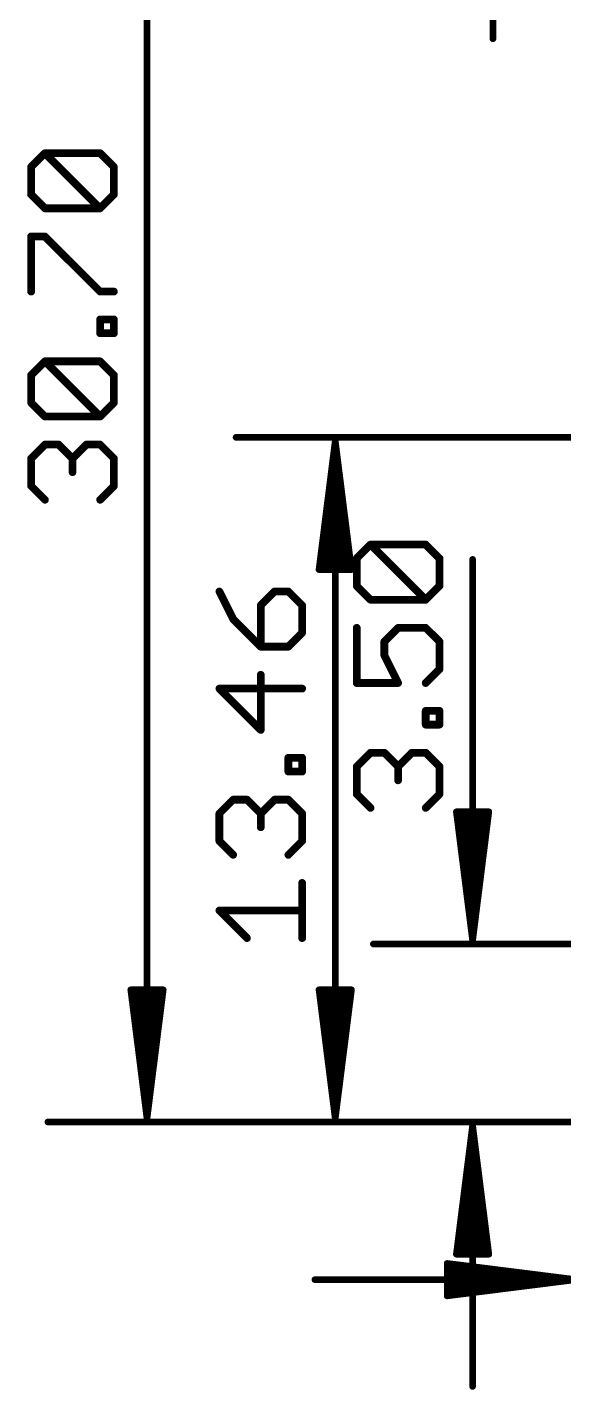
# Model space of a CAD drawing. Extents: x -10.9 to 75.6, y -7.9 to 39.
# Drawn here: x -10.85 to -0.31, y -5.27 to 21.53 of the extents above; entities that cross this region are included whole.
import ezdxf

# ---------------------------------------------------------------- set-up
doc = ezdxf.new("R2010")
doc.units = 0
doc.layers.add('47', color=253, linetype='CONTINUOUS')

msp = doc.modelspace()

# ---------------------------------------------------------------- linework, layer by layer
at = {"layer": '47'}
for points, const_width in [([(-8.5, 30.635), (-8.5, 0.065)], 0.13), ([(-1.7, 26.435), (-1.7, 21.3)], 0.13), ([(-10.7777, 18.7787), (-10.5065, 19.0499)], 0.1524), ([(-10.5065, 19.0499), (-9.4219, 19.0499)], 0.1524), ([(-9.4219, 17.9652), (-10.5065, 19.0499)], 0.1524), ([(-9.4219, 19.0499), (-9.1507, 18.7787)], 0.1524), ([(-10.7777, 18.2364), (-10.7777, 18.7787)], 0.1524), ([(-9.1507, 18.7787), (-9.1507, 18.2364)], 0.1524), ([(-10.5065, 17.9652), (-10.7777, 18.2364)], 0.1524), ([(-9.1507, 18.2364), (-9.4219, 17.9652)], 0.1524), ([(-9.4219, 17.9652), (-10.5065, 17.9652)], 0.1524), ([(-10.7777, 16.3281), (-10.7777, 17.4127)], 0.1524), ([(-10.7777, 17.4127), (-10.5065, 17.4127)], 0.1524), ([(-10.5065, 17.4127), (-9.4219, 16.3281)], 0.1524), ([(-9.4219, 16.3281), (-9.1507, 16.3281)], 0.1524), ([(-9.4219, 15.5095), (-9.4219, 15.7807)], 0.1524), ([(-9.4219, 15.7807), (-9.1507, 15.7807)], 0.1524), ([(-9.1507, 15.7807), (-9.1507, 15.5095)], 0.1524), ([(-9.1507, 15.5095), (-9.4219, 15.5095)], 0.1524), ([(-10.7777, 14.6859), (-10.5065, 14.957)], 0.1524), ([(-10.5065, 14.957), (-9.4219, 14.957)], 0.1524), ([(-9.4219, 13.8724), (-10.5065, 14.957)], 0.1524), ([(-9.4219, 14.957), (-9.1507, 14.6859)], 0.1524), ([(-10.7777, 14.1435), (-10.7777, 14.6859)], 0.1524), ([(-9.1507, 14.6859), (-9.1507, 14.1435)], 0.1524), ([(-10.5065, 13.8724), (-10.7777, 14.1435)], 0.1524), ([(-9.1507, 14.1435), (-9.4219, 13.8724)], 0.1524), ([(-9.4219, 13.8724), (-10.5065, 13.8724)], 0.1524), ([(-10.7777, 13.0487), (-10.5065, 13.3199)], 0.1524), ([(-10.5065, 13.3199), (-10.2354, 13.3199)], 0.1524), ([(-10.2354, 13.3199), (-9.9642, 13.0487)], 0.1524), ([(-9.9642, 13.0487), (-9.693, 13.3199)], 0.1524), ([(-9.693, 13.3199), (-9.4219, 13.3199)], 0.1524), ([(-9.4219, 13.3199), (-9.1507, 13.0487)], 0.1524), ([(8.128, 13.462), (-6.75, 13.462)], 0.13), ([(-4.8, 13.397), (-5.1192, 10.862)], 0.13), ([(-4.8, 13.397), (-5.06, 10.862)], 0.13), ([(-4.8, 13.397), (-4.93, 10.862)], 0.13), ([(-4.8, 0.065), (-4.8, 13.397)], 0.13), ([(-4.4808, 10.862), (-4.8, 13.397)], 0.13), ([(-4.67, 10.862), (-4.8, 13.397)], 0.13), ([(-4.54, 10.862), (-4.8, 13.397)], 0.13), ([(-10.7777, 12.5064), (-10.7777, 13.0487)], 0.1524), ([(-9.9642, 13.0487), (-9.9642, 12.7775)], 0.1524), ([(-9.1507, 13.0487), (-9.1507, 12.5064)], 0.1524), ([(-10.5065, 12.2352), (-10.7777, 12.5064)], 0.1524), ([(-9.1507, 12.5064), (-9.4219, 12.2352)], 0.1524), ([(-4.3777, 11.0826), (-4.1065, 11.3537)], 0.1524), ([(-4.1065, 11.3537), (-3.0219, 11.3537)], 0.1524), ([(-3.0219, 10.2691), (-4.1065, 11.3537)], 0.1524), ([(-3.0219, 11.3537), (-2.7507, 11.0826)], 0.1524), ([(-4.3777, 10.5403), (-4.3777, 11.0826)], 0.1524), ([(-2.7507, 11.0826), (-2.7507, 10.5403)], 0.1524), ([(-2.1, 3.565), (-2.1, 11.0628)], 0.13), ([(-5.1192, 10.862), (-4.4808, 10.862)], 0.13), ([(-7.0777, 10.4309), (-6.8065, 9.8886)], 0.1524), ([(-5.993, 10.4309), (-6.2642, 10.1597)], 0.1524), ([(-5.7219, 10.4309), (-5.993, 10.4309)], 0.1524), ([(-5.4507, 10.1597), (-5.7219, 10.4309)], 0.1524), ([(-4.1065, 10.2691), (-4.3777, 10.5403)], 0.1524), ([(-2.7507, 10.5403), (-3.0219, 10.2691)], 0.1524), ([(-6.2642, 10.1597), (-6.2642, 9.3462)], 0.1524), ([(-5.4507, 9.6174), (-5.4507, 10.1597)], 0.1524), ([(-3.0219, 10.2691), (-4.1065, 10.2691)], 0.1524), ([(-6.8065, 9.8886), (-6.2642, 9.3462)], 0.1524), ([(-5.7219, 9.3462), (-5.4507, 9.6174)], 0.1524), ([(-4.3777, 9.7166), (-4.3777, 8.6319)], 0.1524), ([(-3.8354, 9.4454), (-3.5642, 9.7166)], 0.1524), ([(-3.5642, 9.7166), (-3.0219, 9.7166)], 0.1524), ([(-3.0219, 9.7166), (-2.7507, 9.4454)], 0.1524), ([(-6.2642, 9.3462), (-5.7219, 9.3462)], 0.1524), ([(-3.8354, 9.1743), (-3.8354, 9.4454)], 0.1524), ([(-2.7507, 9.4454), (-2.7507, 8.9031)], 0.1524), ([(-3.5642, 8.6319), (-3.8354, 9.1743)], 0.1524), ([(-6.2642, 7.7091), (-6.2642, 8.7938)], 0.1524), ([(-2.7507, 8.9031), (-3.0219, 8.6319)], 0.1524), ([(-5.4507, 8.5226), (-7.0777, 8.5226)], 0.1524), ([(-7.0777, 8.5226), (-6.2642, 7.7091)], 0.1524), ([(-4.3777, 8.6319), (-3.5642, 8.6319)], 0.1524), ([(-3.0219, 7.8134), (-3.0219, 8.0845)], 0.1524), ([(-3.0219, 8.0845), (-2.7507, 8.0845)], 0.1524), ([(-2.7507, 8.0845), (-2.7507, 7.8134)], 0.1524), ([(-2.7507, 7.8134), (-3.0219, 7.8134)], 0.1524), ([(-5.7219, 6.8905), (-5.7219, 7.1617)], 0.1524), ([(-5.7219, 7.1617), (-5.4507, 7.1617)], 0.1524), ([(-5.4507, 7.1617), (-5.4507, 6.8905)], 0.1524), ([(-4.3777, 6.9897), (-4.1065, 7.2609)], 0.1524), ([(-4.1065, 7.2609), (-3.8354, 7.2609)], 0.1524), ([(-3.8354, 7.2609), (-3.5642, 6.9897)], 0.1524), ([(-3.5642, 6.9897), (-3.293, 7.2609)], 0.1524), ([(-3.293, 7.2609), (-3.0219, 7.2609)], 0.1524), ([(-3.0219, 7.2609), (-2.7507, 6.9897)], 0.1524), ([(-5.4507, 6.8905), (-5.7219, 6.8905)], 0.1524), ([(-4.3777, 6.4474), (-4.3777, 6.9897)], 0.1524), ([(-3.5642, 6.9897), (-3.5642, 6.7185)], 0.1524), ([(-2.7507, 6.9897), (-2.7507, 6.4474)], 0.1524), ([(-4.1065, 6.1762), (-4.3777, 6.4474)], 0.1524), ([(-2.7507, 6.4474), (-3.0219, 6.1762)], 0.1524), ([(-7.0777, 6.0669), (-6.8065, 6.338)], 0.1524), ([(-6.8065, 6.338), (-6.5354, 6.338)], 0.1524), ([(-6.5354, 6.338), (-6.2642, 6.0669)], 0.1524), ([(-6.2642, 6.0669), (-5.993, 6.338)], 0.1524), ([(-5.993, 6.338), (-5.7219, 6.338)], 0.1524), ([(-5.7219, 6.338), (-5.4507, 6.0669)], 0.1524), ([(-2.1, 3.565), (-2.4192, 6.1)], 0.13), ([(-2.4192, 6.1), (-1.7808, 6.1)], 0.13), ([(-2.1, 3.565), (-2.36, 6.1)], 0.13), ([(-2.1, 3.565), (-2.23, 6.1)], 0.13), ([(-1.7808, 6.1), (-2.1, 3.565)], 0.13), ([(-1.97, 6.1), (-2.1, 3.565)], 0.13), ([(-1.84, 6.1), (-2.1, 3.565)], 0.13), ([(-7.0777, 5.5245), (-7.0777, 6.0669)], 0.1524), ([(-6.2642, 6.0669), (-6.2642, 5.7957)], 0.1524), ([(-5.4507, 6.0669), (-5.4507, 5.5245)], 0.1524), ([(-6.8065, 5.2534), (-7.0777, 5.5245)], 0.1524), ([(-5.4507, 5.5245), (-5.7219, 5.2534)], 0.1524), ([(-5.4507, 3.6162), (-5.4507, 4.7009)], 0.1524), ([(-6.5354, 3.6162), (-7.0777, 4.1585)], 0.1524), ([(-7.0777, 4.1585), (-5.4507, 4.1585)], 0.1524), ([(3.5, 3.5), (-4.05, 3.5)], 0.13), ([(-8.5, 0.065), (-8.8192, 2.6)], 0.13), ([(-8.8192, 2.6), (-8.1808, 2.6)], 0.13), ([(-8.5, 0.065), (-8.76, 2.6)], 0.13), ([(-8.5, 0.065), (-8.63, 2.6)], 0.13), ([(-8.1808, 2.6), (-8.5, 0.065)], 0.13), ([(-8.37, 2.6), (-8.5, 0.065)], 0.13), ([(-8.24, 2.6), (-8.5, 0.065)], 0.13), ([(-4.8, 0.065), (-5.1192, 2.6)], 0.13), ([(-5.1192, 2.6), (-4.4808, 2.6)], 0.13), ([(-4.8, 0.065), (-5.06, 2.6)], 0.13), ([(-4.8, 0.065), (-4.93, 2.6)], 0.13), ([(-4.4808, 2.6), (-4.8, 0.065)], 0.13), ([(-4.67, 2.6), (-4.8, 0.065)], 0.13), ([(-4.54, 2.6), (-4.8, 0.065)], 0.13), ([(37.3, 0), (-10.45, 0)], 0.13), ([(7.9, 0), (-6.75, 0)], 0.13), ([(4, 0), (-4.05, 0)], 0.13), ([(-2.1, -0.065), (-2.4192, -2.6)], 0.13), ([(-2.1, -0.065), (-2.36, -2.6)], 0.13), ([(-2.1, -0.065), (-2.23, -2.6)], 0.13), ([(-2.1, -0.065), (-2.1, -5.2)], 0.13), ([(-1.7808, -2.6), (-2.1, -0.065)], 0.13), ([(-1.97, -2.6), (-2.1, -0.065)], 0.13), ([(-1.84, -2.6), (-2.1, -0.065)], 0.13), ([(-2.4192, -2.6), (-1.7808, -2.6)], 0.13), ([(-0.065, -3.1), (-2.6, -2.7808)], 0.13), ([(-2.6, -2.7808), (-2.6, -3.4192)], 0.13), ([(-0.065, -3.1), (-2.6, -2.84)], 0.13), ([(-0.065, -3.1), (-2.6, -2.97)], 0.13), ([(-0.065, -3.1), (-5.2, -3.1)], 0.13), ([(-2.6, -3.4192), (-0.065, -3.1)], 0.13), ([(-2.6, -3.23), (-0.065, -3.1)], 0.13), ([(-2.6, -3.36), (-0.065, -3.1)], 0.13)]:
    msp.add_lwpolyline(points, dxfattribs=dict(at, const_width=const_width))
for points, const_width in [([(-1.7325, 21.3, 1), (-1.6675, 21.3)], 0.065), ([(-10.5065, 19.088, 1), (-10.5065, 19.0118)], 0.0762), ([(-10.4796, 19.0768, 1), (-10.5335, 19.023)], 0.0762), ([(-10.4796, 19.023, 1), (-10.5335, 19.0768)], 0.0762), ([(-9.3949, 19.0768, 1), (-9.4488, 19.023)], 0.0762), ([(-9.4219, 19.0118, 1), (-9.4219, 19.088)], 0.0762), ([(-10.7396, 18.7787, 1), (-10.8158, 18.7787)], 0.0762), ([(-10.8046, 18.8057, 1), (-10.7507, 18.7518)], 0.0762), ([(-9.1126, 18.7787, 1), (-9.1888, 18.7787)], 0.0762), ([(-9.1776, 18.7518, 1), (-9.1238, 18.8057)], 0.0762), ([(-10.7507, 18.2634, 1), (-10.8046, 18.2095)], 0.0762), ([(-10.8158, 18.2364, 1), (-10.7396, 18.2364)], 0.0762), ([(-9.1888, 18.2364, 1), (-9.1126, 18.2364)], 0.0762), ([(-9.1238, 18.2095, 1), (-9.1776, 18.2634)], 0.0762), ([(-10.5065, 18.0033, 1), (-10.5065, 17.9271)], 0.0762), ([(-10.5335, 17.9383, 1), (-10.4796, 17.9922)], 0.0762), ([(-9.4488, 17.9922, 1), (-9.3949, 17.9383)], 0.0762), ([(-9.4488, 17.9383, 1), (-9.3949, 17.9922)], 0.0762), ([(-9.4219, 17.9271, 1), (-9.4219, 18.0033)], 0.0762), ([(-10.7396, 17.4127, 1), (-10.8158, 17.4127)], 0.0762), ([(-10.7777, 17.4508, 1), (-10.7777, 17.3746)], 0.0762), ([(-10.4796, 17.4397, 1), (-10.5335, 17.3858)], 0.0762), ([(-10.5065, 17.3746, 1), (-10.5065, 17.4508)], 0.0762), ([(-10.8158, 16.3281, 1), (-10.7396, 16.3281)], 0.0762), ([(-9.4219, 16.3662, 1), (-9.4219, 16.29)], 0.0762), ([(-9.4488, 16.3011, 1), (-9.3949, 16.355)], 0.0762), ([(-9.1507, 16.29, 1), (-9.1507, 16.3662)], 0.0762), ([(-9.3838, 15.7807, 1), (-9.46, 15.7807)], 0.0762), ([(-9.4219, 15.8188, 1), (-9.4219, 15.7426)], 0.0762), ([(-9.1126, 15.7807, 1), (-9.1888, 15.7807)], 0.0762), ([(-9.1507, 15.7426, 1), (-9.1507, 15.8188)], 0.0762), ([(-9.4219, 15.5476, 1), (-9.4219, 15.4714)], 0.0762), ([(-9.46, 15.5095, 1), (-9.3838, 15.5095)], 0.0762), ([(-9.1888, 15.5095, 1), (-9.1126, 15.5095)], 0.0762), ([(-9.1507, 15.4714, 1), (-9.1507, 15.5476)], 0.0762), ([(-10.4796, 14.984, 1), (-10.5335, 14.9301)], 0.0762), ([(-10.5065, 14.9951, 1), (-10.5065, 14.9189)], 0.0762), ([(-10.4796, 14.9301, 1), (-10.5335, 14.984)], 0.0762), ([(-9.3949, 14.984, 1), (-9.4488, 14.9301)], 0.0762), ([(-9.4219, 14.9189, 1), (-9.4219, 14.9951)], 0.0762), ([(-10.7396, 14.6859, 1), (-10.8158, 14.6859)], 0.0762), ([(-10.8046, 14.7128, 1), (-10.7507, 14.6589)], 0.0762), ([(-9.1126, 14.6859, 1), (-9.1888, 14.6859)], 0.0762), ([(-9.1776, 14.6589, 1), (-9.1238, 14.7128)], 0.0762), ([(-10.7507, 14.1705, 1), (-10.8046, 14.1166)], 0.0762), ([(-9.1238, 14.1166, 1), (-9.1776, 14.1705)], 0.0762), ([(-10.8158, 14.1435, 1), (-10.7396, 14.1435)], 0.0762), ([(-10.5065, 13.9105, 1), (-10.5065, 13.8343)], 0.0762), ([(-10.5335, 13.8454, 1), (-10.4796, 13.8993)], 0.0762), ([(-9.4488, 13.8993, 1), (-9.3949, 13.8454)], 0.0762), ([(-9.4488, 13.8454, 1), (-9.3949, 13.8993)], 0.0762), ([(-9.4219, 13.8343, 1), (-9.4219, 13.9105)], 0.0762), ([(-9.1888, 14.1435, 1), (-9.1126, 14.1435)], 0.0762), ([(-10.5065, 13.358, 1), (-10.5065, 13.2818)], 0.0762), ([(-10.4796, 13.2929, 1), (-10.5335, 13.3468)], 0.0762), ([(-10.2084, 13.3468, 1), (-10.2623, 13.2929)], 0.0762), ([(-10.2354, 13.2818, 1), (-10.2354, 13.358)], 0.0762), ([(-9.693, 13.358, 1), (-9.693, 13.2818)], 0.0762), ([(-9.6661, 13.2929, 1), (-9.72, 13.3468)], 0.0762), ([(-9.3949, 13.3468, 1), (-9.4488, 13.2929)], 0.0762), ([(-9.4219, 13.2818, 1), (-9.4219, 13.358)], 0.0762), ([(-6.75, 13.4945, 1), (-6.75, 13.4295)], 0.065), ([(-4.7675, 13.397, 1), (-4.8325, 13.397)], 0.065), ([(-4.7678, 13.4011, 1), (-4.8322, 13.3929)], 0.065), ([(-4.7675, 13.3953, 1), (-4.8325, 13.3987)], 0.065), ([(-4.7675, 13.3987, 1), (-4.8325, 13.3953)], 0.065), ([(-4.7677, 13.4003, 1), (-4.8323, 13.3937)], 0.065), ([(-4.7677, 13.3937, 1), (-4.8323, 13.4003)], 0.065), ([(-4.7678, 13.3929, 1), (-4.8322, 13.4011)], 0.065), ([(-10.7396, 13.0487, 1), (-10.8158, 13.0487)], 0.0762), ([(-10.8046, 13.0756, 1), (-10.7507, 13.0218)], 0.0762), ([(-9.9261, 13.0487, 1), (-10.0023, 13.0487)], 0.0762), ([(-9.9911, 13.0756, 1), (-9.9373, 13.0218)], 0.0762), ([(-9.9911, 13.0218, 1), (-9.9373, 13.0756)], 0.0762), ([(-9.1126, 13.0487, 1), (-9.1888, 13.0487)], 0.0762), ([(-9.1776, 13.0218, 1), (-9.1238, 13.0756)], 0.0762), ([(-10.0023, 12.7775, 1), (-9.9261, 12.7775)], 0.0762), ([(-10.7507, 12.5333, 1), (-10.8046, 12.4794)], 0.0762), ([(-10.8158, 12.5064, 1), (-10.7396, 12.5064)], 0.0762), ([(-9.1888, 12.5064, 1), (-9.1126, 12.5064)], 0.0762), ([(-9.1238, 12.4794, 1), (-9.1776, 12.5333)], 0.0762), ([(-10.5335, 12.2083, 1), (-10.4796, 12.2621)], 0.0762), ([(-9.4488, 12.2621, 1), (-9.3949, 12.2083)], 0.0762), ([(-4.0796, 11.3807, 1), (-4.1335, 11.3268)], 0.0762), ([(-4.1065, 11.3918, 1), (-4.1065, 11.3156)], 0.0762), ([(-4.0796, 11.3268, 1), (-4.1335, 11.3807)], 0.0762), ([(-2.9949, 11.3807, 1), (-3.0488, 11.3268)], 0.0762), ([(-3.0219, 11.3156, 1), (-3.0219, 11.3918)], 0.0762), ([(-4.3396, 11.0826, 1), (-4.4158, 11.0826)], 0.0762), ([(-4.4046, 11.1095, 1), (-4.3507, 11.0556)], 0.0762), ([(-2.7126, 11.0826, 1), (-2.7888, 11.0826)], 0.0762), ([(-2.7776, 11.0556, 1), (-2.7238, 11.1095)], 0.0762), ([(-2.0675, 11.0628, 1), (-2.1325, 11.0628)], 0.065), ([(-5.1515, 10.8661, 1), (-5.087, 10.8579)], 0.065), ([(-5.1192, 10.8945, 1), (-5.1192, 10.8295)], 0.065), ([(-5.0923, 10.8653, 1), (-5.0277, 10.8587)], 0.065), ([(-4.9625, 10.8637, 1), (-4.8975, 10.8603)], 0.065), ([(-4.7025, 10.8603, 1), (-4.6375, 10.8637)], 0.065), ([(-4.5723, 10.8587, 1), (-4.5077, 10.8653)], 0.065), ([(-4.513, 10.8579, 1), (-4.4485, 10.8661)], 0.065), ([(-4.4808, 10.8295, 1), (-4.4808, 10.8945)], 0.065), ([(-7.0436, 10.4479, 1), (-7.1118, 10.4139)], 0.0762), ([(-5.993, 10.469, 1), (-5.993, 10.3928)], 0.0762), ([(-5.9661, 10.404, 1), (-6.02, 10.4578)], 0.0762), ([(-5.6949, 10.4578, 1), (-5.7488, 10.404)], 0.0762), ([(-5.7219, 10.3928, 1), (-5.7219, 10.469)], 0.0762), ([(-4.3507, 10.5672, 1), (-4.4046, 10.5133)], 0.0762), ([(-4.4158, 10.5403, 1), (-4.3396, 10.5403)], 0.0762), ([(-2.7888, 10.5403, 1), (-2.7126, 10.5403)], 0.0762), ([(-2.7238, 10.5133, 1), (-2.7776, 10.5672)], 0.0762), ([(-6.2261, 10.1597, 1), (-6.3023, 10.1597)], 0.0762), ([(-6.2911, 10.1867, 1), (-6.2373, 10.1328)], 0.0762), ([(-5.4126, 10.1597, 1), (-5.4888, 10.1597)], 0.0762), ([(-5.4776, 10.1328, 1), (-5.4238, 10.1867)], 0.0762), ([(-4.1065, 10.3072, 1), (-4.1065, 10.231)], 0.0762), ([(-4.1335, 10.2421, 1), (-4.0796, 10.296)], 0.0762), ([(-3.0488, 10.296, 1), (-2.9949, 10.2421)], 0.0762), ([(-3.0488, 10.2421, 1), (-2.9949, 10.296)], 0.0762), ([(-3.0219, 10.231, 1), (-3.0219, 10.3072)], 0.0762), ([(-6.7796, 9.9155, 1), (-6.8335, 9.8616)], 0.0762), ([(-6.8406, 9.8715, 1), (-6.7724, 9.9056)], 0.0762), ([(-5.4888, 9.6174, 1), (-5.4126, 9.6174)], 0.0762), ([(-5.4238, 9.5905, 1), (-5.4776, 9.6444)], 0.0762), ([(-4.3396, 9.7166, 1), (-4.4158, 9.7166)], 0.0762), ([(-3.5642, 9.7547, 1), (-3.5642, 9.6785)], 0.0762), ([(-3.5373, 9.6897, 1), (-3.5911, 9.7435)], 0.0762), ([(-2.9949, 9.7435, 1), (-3.0488, 9.6897)], 0.0762), ([(-3.0219, 9.6785, 1), (-3.0219, 9.7547)], 0.0762), ([(-6.2642, 9.3843, 1), (-6.2642, 9.3081)], 0.0762), ([(-6.3023, 9.3462, 1), (-6.2261, 9.3462)], 0.0762), ([(-6.2911, 9.3193, 1), (-6.2373, 9.3732)], 0.0762), ([(-5.7488, 9.3732, 1), (-5.6949, 9.3193)], 0.0762), ([(-5.7219, 9.3081, 1), (-5.7219, 9.3843)], 0.0762), ([(-3.7973, 9.4454, 1), (-3.8735, 9.4454)], 0.0762), ([(-3.8623, 9.4724, 1), (-3.8084, 9.4185)], 0.0762), ([(-2.7126, 9.4454, 1), (-2.7888, 9.4454)], 0.0762), ([(-2.7776, 9.4185, 1), (-2.7238, 9.4724)], 0.0762), ([(-3.8735, 9.1743, 1), (-3.7973, 9.1743)], 0.0762), ([(-3.8013, 9.1913, 1), (-3.8694, 9.1572)], 0.0762), ([(-6.2261, 8.7938, 1), (-6.3023, 8.7938)], 0.0762), ([(-2.7888, 8.9031, 1), (-2.7126, 8.9031)], 0.0762), ([(-2.7238, 8.8762, 1), (-2.7776, 8.93)], 0.0762), ([(-7.0777, 8.5607, 1), (-7.0777, 8.4845)], 0.0762), ([(-7.0507, 8.5495, 1), (-7.1046, 8.4956)], 0.0762), ([(-5.4507, 8.4845, 1), (-5.4507, 8.5607)], 0.0762), ([(-4.3777, 8.67, 1), (-4.3777, 8.5938)], 0.0762), ([(-4.4158, 8.6319, 1), (-4.3396, 8.6319)], 0.0762), ([(-3.5983, 8.6149, 1), (-3.5301, 8.649)], 0.0762), ([(-3.5642, 8.5938, 1), (-3.5642, 8.67)], 0.0762), ([(-3.0488, 8.6589, 1), (-2.9949, 8.605)], 0.0762), ([(-2.9838, 8.0845, 1), (-3.06, 8.0845)], 0.0762), ([(-3.0219, 8.1226, 1), (-3.0219, 8.0464)], 0.0762), ([(-2.7126, 8.0845, 1), (-2.7888, 8.0845)], 0.0762), ([(-2.7507, 8.0464, 1), (-2.7507, 8.1226)], 0.0762), ([(-6.2911, 7.6821, 1), (-6.2373, 7.736)], 0.0762), ([(-3.0219, 7.8515, 1), (-3.0219, 7.7753)], 0.0762), ([(-3.06, 7.8134, 1), (-2.9838, 7.8134)], 0.0762), ([(-2.7888, 7.8134, 1), (-2.7126, 7.8134)], 0.0762), ([(-2.7507, 7.7753, 1), (-2.7507, 7.8515)], 0.0762), ([(-6.3023, 7.7091, 1), (-6.2261, 7.7091)], 0.0762), ([(-5.6838, 7.1617, 1), (-5.76, 7.1617)], 0.0762), ([(-5.7219, 7.1998, 1), (-5.7219, 7.1236)], 0.0762), ([(-5.4126, 7.1617, 1), (-5.4888, 7.1617)], 0.0762), ([(-5.4507, 7.1236, 1), (-5.4507, 7.1998)], 0.0762), ([(-4.1065, 7.299, 1), (-4.1065, 7.2228)], 0.0762), ([(-4.0796, 7.2339, 1), (-4.1335, 7.2878)], 0.0762), ([(-3.8084, 7.2878, 1), (-3.8623, 7.2339)], 0.0762), ([(-3.8354, 7.2228, 1), (-3.8354, 7.299)], 0.0762), ([(-3.293, 7.299, 1), (-3.293, 7.2228)], 0.0762), ([(-3.2661, 7.2339, 1), (-3.32, 7.2878)], 0.0762), ([(-2.9949, 7.2878, 1), (-3.0488, 7.2339)], 0.0762), ([(-3.0219, 7.2228, 1), (-3.0219, 7.299)], 0.0762), ([(-5.7219, 6.9286, 1), (-5.7219, 6.8524)], 0.0762), ([(-5.4507, 6.8524, 1), (-5.4507, 6.9286)], 0.0762), ([(-4.3396, 6.9897, 1), (-4.4158, 6.9897)], 0.0762), ([(-4.4046, 7.0166, 1), (-4.3507, 6.9628)], 0.0762), ([(-3.5261, 6.9897, 1), (-3.6023, 6.9897)], 0.0762), ([(-3.5911, 7.0166, 1), (-3.5373, 6.9628)], 0.0762), ([(-3.5911, 6.9628, 1), (-3.5373, 7.0166)], 0.0762), ([(-2.7126, 6.9897, 1), (-2.7888, 6.9897)], 0.0762), ([(-2.7776, 6.9628, 1), (-2.7238, 7.0166)], 0.0762), ([(-5.76, 6.8905, 1), (-5.6838, 6.8905)], 0.0762), ([(-5.4888, 6.8905, 1), (-5.4126, 6.8905)], 0.0762), ([(-3.6023, 6.7185, 1), (-3.5261, 6.7185)], 0.0762), ([(-4.3507, 6.4743, 1), (-4.4046, 6.4204)], 0.0762), ([(-4.4158, 6.4474, 1), (-4.3396, 6.4474)], 0.0762), ([(-2.7888, 6.4474, 1), (-2.7126, 6.4474)], 0.0762), ([(-2.7238, 6.4204, 1), (-2.7776, 6.4743)], 0.0762), ([(-6.8065, 6.3761, 1), (-6.8065, 6.2999)], 0.0762), ([(-6.7796, 6.3111, 1), (-6.8335, 6.365)], 0.0762), ([(-6.5084, 6.365, 1), (-6.5623, 6.3111)], 0.0762), ([(-6.5354, 6.2999, 1), (-6.5354, 6.3761)], 0.0762), ([(-5.993, 6.3761, 1), (-5.993, 6.2999)], 0.0762), ([(-5.9661, 6.3111, 1), (-6.02, 6.365)], 0.0762), ([(-5.6949, 6.365, 1), (-5.7488, 6.3111)], 0.0762), ([(-5.7219, 6.2999, 1), (-5.7219, 6.3761)], 0.0762), ([(-4.1335, 6.1493, 1), (-4.0796, 6.2031)], 0.0762), ([(-3.0488, 6.2031, 1), (-2.9949, 6.1493)], 0.0762), ([(-2.387, 6.1041, 1), (-2.4515, 6.0959)], 0.065), ([(-2.4192, 6.1325, 1), (-2.4192, 6.0675)], 0.065), ([(-2.3277, 6.1033, 1), (-2.3923, 6.0967)], 0.065), ([(-2.1975, 6.1017, 1), (-2.2625, 6.0983)], 0.065), ([(-1.9375, 6.0983, 1), (-2.0025, 6.1017)], 0.065), ([(-1.8077, 6.0967, 1), (-1.8723, 6.1033)], 0.065), ([(-1.7485, 6.0959, 1), (-1.813, 6.1041)], 0.065), ([(-1.7808, 6.0675, 1), (-1.7808, 6.1325)], 0.065), ([(-7.0396, 6.0669, 1), (-7.1158, 6.0669)], 0.0762), ([(-7.1046, 6.0938, 1), (-7.0507, 6.0399)], 0.0762), ([(-6.2261, 6.0669, 1), (-6.3023, 6.0669)], 0.0762), ([(-6.2911, 6.0938, 1), (-6.2373, 6.0399)], 0.0762), ([(-6.2911, 6.0399, 1), (-6.2373, 6.0938)], 0.0762), ([(-5.4126, 6.0669, 1), (-5.4888, 6.0669)], 0.0762), ([(-5.4776, 6.0399, 1), (-5.4238, 6.0938)], 0.0762), ([(-6.3023, 5.7957, 1), (-6.2261, 5.7957)], 0.0762), ([(-7.0507, 5.5515, 1), (-7.1046, 5.4976)], 0.0762), ([(-7.1158, 5.5245, 1), (-7.0396, 5.5245)], 0.0762), ([(-5.4888, 5.5245, 1), (-5.4126, 5.5245)], 0.0762), ([(-5.4238, 5.4976, 1), (-5.4776, 5.5515)], 0.0762), ([(-6.8335, 5.2264, 1), (-6.7796, 5.2803)], 0.0762), ([(-5.7488, 5.2803, 1), (-5.6949, 5.2264)], 0.0762), ([(-5.4126, 4.7009, 1), (-5.4888, 4.7009)], 0.0762), ([(-7.0507, 4.1855, 1), (-7.1046, 4.1316)], 0.0762), ([(-7.0777, 4.1966, 1), (-7.0777, 4.1204)], 0.0762), ([(-5.4507, 4.1204, 1), (-5.4507, 4.1966)], 0.0762), ([(-6.5623, 3.5893, 1), (-6.5084, 3.6431)], 0.0762), ([(-5.4888, 3.6162, 1), (-5.4126, 3.6162)], 0.0762), ([(-4.05, 3.5325, 1), (-4.05, 3.4675)], 0.065), ([(-2.1322, 3.5691, 1), (-2.0678, 3.5609)], 0.065), ([(-2.1323, 3.5683, 1), (-2.0677, 3.5617)], 0.065), ([(-2.1325, 3.5633, 1), (-2.0675, 3.5667)], 0.065), ([(-2.1325, 3.5667, 1), (-2.0675, 3.5633)], 0.065), ([(-2.1325, 3.565, 1), (-2.0675, 3.565)], 0.065), ([(-2.1323, 3.5617, 1), (-2.0677, 3.5683)], 0.065), ([(-2.1322, 3.5609, 1), (-2.0678, 3.5691)], 0.065), ([(-8.787, 2.6041, 1), (-8.8515, 2.5959)], 0.065), ([(-8.8192, 2.6325, 1), (-8.8192, 2.5675)], 0.065), ([(-8.7277, 2.6033, 1), (-8.7923, 2.5967)], 0.065), ([(-8.5975, 2.6017, 1), (-8.6625, 2.5983)], 0.065), ([(-8.3375, 2.5983, 1), (-8.4025, 2.6017)], 0.065), ([(-8.2077, 2.5967, 1), (-8.2723, 2.6033)], 0.065), ([(-8.1485, 2.5959, 1), (-8.213, 2.6041)], 0.065), ([(-8.1808, 2.5675, 1), (-8.1808, 2.6325)], 0.065), ([(-5.087, 2.6041, 1), (-5.1515, 2.5959)], 0.065), ([(-5.1192, 2.6325, 1), (-5.1192, 2.5675)], 0.065), ([(-5.0277, 2.6033, 1), (-5.0923, 2.5967)], 0.065), ([(-4.8975, 2.6017, 1), (-4.9625, 2.5983)], 0.065), ([(-4.6375, 2.5983, 1), (-4.7025, 2.6017)], 0.065), ([(-4.5077, 2.5967, 1), (-4.5723, 2.6033)], 0.065), ([(-4.4485, 2.5959, 1), (-4.513, 2.6041)], 0.065), ([(-4.4808, 2.5675, 1), (-4.4808, 2.6325)], 0.065), ([(-10.45, 0.0325, 1), (-10.45, -0.0325)], 0.065), ([(-8.5322, 0.0691, 1), (-8.4678, 0.0609)], 0.065), ([(-8.5323, 0.0683, 1), (-8.4677, 0.0617)], 0.065), ([(-8.5325, 0.0633, 1), (-8.4675, 0.0667)], 0.065), ([(-8.5325, 0.0667, 1), (-8.4675, 0.0633)], 0.065), ([(-8.5325, 0.065, 1), (-8.4675, 0.065)], 0.065), ([(-8.5323, 0.0617, 1), (-8.4677, 0.0683)], 0.065), ([(-8.5322, 0.0609, 1), (-8.4678, 0.0691)], 0.065), ([(-6.75, 0.0325, 1), (-6.75, -0.0325)], 0.065), ([(-4.8322, 0.0691, 1), (-4.7678, 0.0609)], 0.065), ([(-4.8323, 0.0683, 1), (-4.7677, 0.0617)], 0.065), ([(-4.8325, 0.0633, 1), (-4.7675, 0.0667)], 0.065), ([(-4.8325, 0.0667, 1), (-4.7675, 0.0633)], 0.065), ([(-4.8325, 0.065, 1), (-4.7675, 0.065)], 0.065), ([(-4.8323, 0.0617, 1), (-4.7677, 0.0683)], 0.065), ([(-4.8322, 0.0609, 1), (-4.7678, 0.0691)], 0.065), ([(-4.05, 0.0325, 1), (-4.05, -0.0325)], 0.065), ([(-2.0675, -0.0667, 1), (-2.1325, -0.0633)], 0.065), ([(-2.0675, -0.0633, 1), (-2.1325, -0.0667)], 0.065), ([(-2.0675, -0.065, 1), (-2.1325, -0.065)], 0.065), ([(-2.0678, -0.0609, 1), (-2.1322, -0.0691)], 0.065), ([(-2.0677, -0.0617, 1), (-2.1323, -0.0683)], 0.065), ([(-2.0677, -0.0683, 1), (-2.1323, -0.0617)], 0.065), ([(-2.0678, -0.0691, 1), (-2.1322, -0.0609)], 0.065), ([(-2.4515, -2.5959, 1), (-2.387, -2.6041)], 0.065), ([(-2.4192, -2.5675, 1), (-2.4192, -2.6325)], 0.065), ([(-2.3923, -2.5967, 1), (-2.3277, -2.6033)], 0.065), ([(-2.2625, -2.5983, 1), (-2.1975, -2.6017)], 0.065), ([(-2.0025, -2.6017, 1), (-1.9375, -2.5983)], 0.065), ([(-1.8723, -2.6033, 1), (-1.8077, -2.5967)], 0.065), ([(-1.813, -2.6041, 1), (-1.7485, -2.5959)], 0.065), ([(-1.7808, -2.6325, 1), (-1.7808, -2.5675)], 0.065), ([(-2.5959, -2.7485, 1), (-2.6041, -2.813)], 0.065), ([(-2.5675, -2.7808, 1), (-2.6325, -2.7808)], 0.065), ([(-2.5967, -2.8077, 1), (-2.6033, -2.8723)], 0.065), ([(-2.5983, -2.9375, 1), (-2.6017, -3.0025)], 0.065), ([(-5.2, -3.0675, 1), (-5.2, -3.1325)], 0.065), ([(-2.6017, -3.1975, 1), (-2.5983, -3.2625)], 0.065), ([(-2.6033, -3.3277, 1), (-2.5967, -3.3923)], 0.065), ([(-2.6041, -3.387, 1), (-2.5959, -3.4515)], 0.065), ([(-2.6325, -3.4192, 1), (-2.5675, -3.4192)], 0.065), ([(-2.1325, -5.2, 1), (-2.0675, -5.2)], 0.065)]:
    msp.add_lwpolyline(points, format="xyb", dxfattribs=dict(at, const_width=const_width))

doc.saveas('drawing.dxf')
